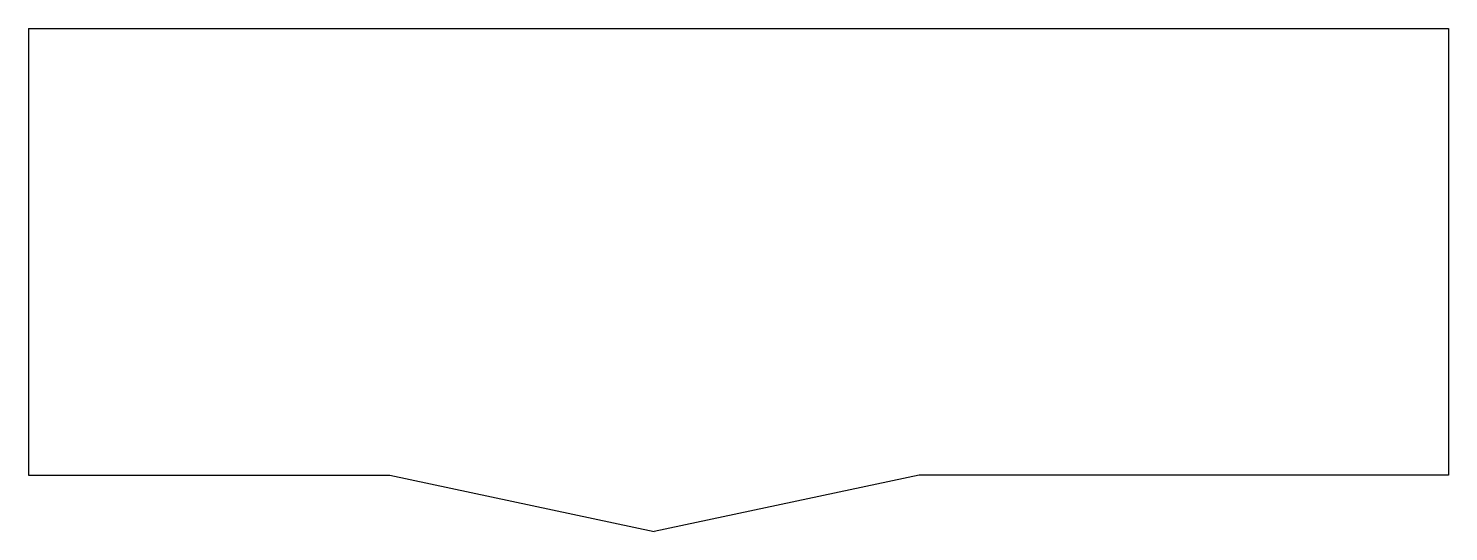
# Model space of a CAD drawing. Extents: x -25 to 317, y -105 to 16.
import ezdxf

# ---------------------------------------------------------------- set-up
doc = ezdxf.new("R2010")
doc.units = 0
doc.layers.add('BLACK', color=7, linetype='CONTINUOUS')

msp = doc.modelspace()

# ---------------------------------------------------------------- linework, layer by layer
at = {"layer": 'BLACK', "linetype": 'CONTINUOUS'}
for p, q in [((-25.2438, 15.6134), (316.756, 15.6134)), ((-25.2438, 15.6134), (-25.2438, -91.8866)), ((316.756, 15.6134), (316.756, -91.8866)), ((-25.2438, -91.8866), (61.7562, -91.8866)), ((61.7562, -91.8866), (125.456, -105.487)), ((189.256, -91.8866), (125.456, -105.487)), ((316.756, -91.8866), (189.256, -91.8866))]:
    msp.add_line(p, q, dxfattribs=at)

doc.saveas('drawing.dxf')
